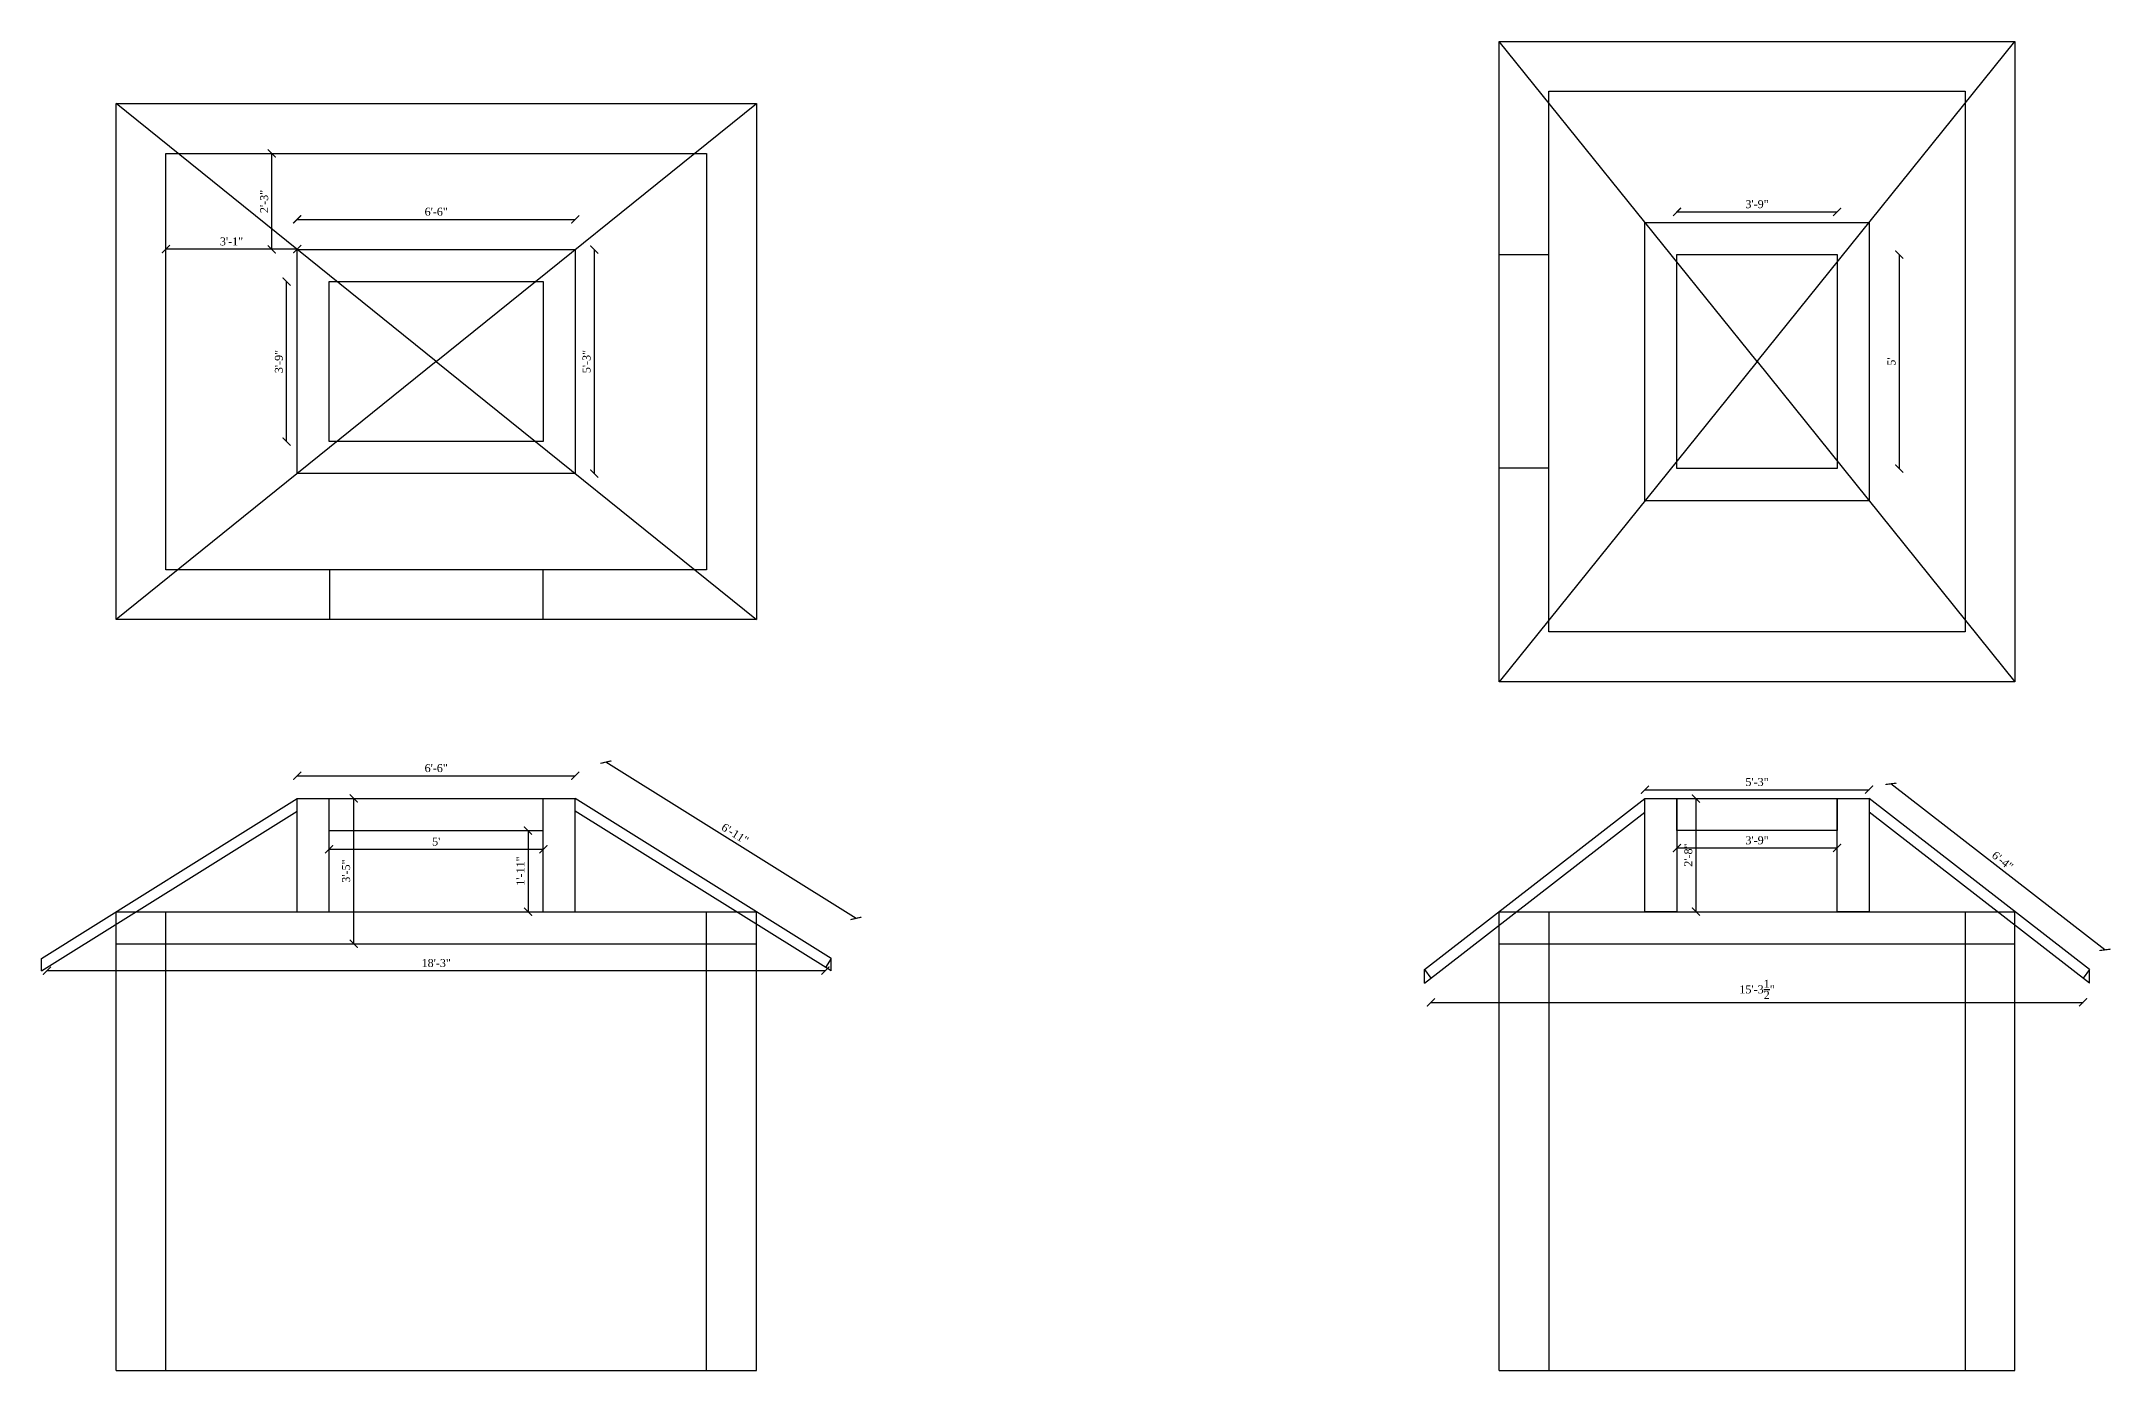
# Model space of a CAD drawing. Header units: inches. Extents: x 58262 to 68316, y -6134 to -3260.
# Drawn here: x 65824 to 66405, y -6133 to -5760 of the extents above; entities that cross this region are included whole.
import ezdxf

# ---------------------------------------------------------------- set-up
doc = ezdxf.new("R2010")
doc.units = ezdxf.units.IN
doc.header["$MEASUREMENT"] = 0
doc.layers.add('ELEVATION', color=6, linetype='Continuous', lineweight=30)
doc.styles.get("Standard").update_dxf_attribs({"font": 'times.ttf'})
doc.dimstyles.get("Standard").update_dxf_attribs({"dimtxt": 2.25, "dimasz": 2.25, "dimexe": 0.18, "dimexo": 0.0625, "dimgap": 1, "dimtad": 1, "dimdec": 1, "dimzin": 0, "dimdsep": 46, "dimlunit": 4, "dimtxsty": 'Standard', "dimblk": 'ARCHTICK', "dimcen": 0.09, "dimse1": 1, "dimse2": 1, "dimadec": 0, "dimazin": 0, "dimtfac": 1, "dimtdec": 1, "dimtofl": 0, "dimtmove": 0, "dimatfit": 3, "dimldrblk": 'ARCHTICK', "dimfxl": 1, "dimtolj": 1, "dimtzin": 0, "dimarcsym": 0})

# ---------------------------------------------------------------- blocks, each defined once
blk = doc.blocks.new('_ArchTick')
at = {"color": 0, "linetype": 'ByBlock', "const_width": 0.15}
blk.add_lwpolyline([(-0.5, -0.5), (0.5, 0.5)], dxfattribs=at)
blk = doc.blocks.new('*D960')
at = {"layer": 'Defpoints', "color": 0, "transparency": 16777216}
for p in [(65973.69, -5809.6), (65895.48, -5827.07), (65973.69, -5827.07)]:
    blk.add_point(p, dxfattribs=at)
at = {"layer": 'ELEVATION', "color": 0, "lineweight": -2, "transparency": 16777216}
blk.add_line((65895.48, -5809.6), (65973.69, -5809.6), dxfattribs=at)
at = {"layer": 'ELEVATION', "color": 0, "lineweight": -2, "transparency": 16777216, "xscale": 2.25, "yscale": 2.25, "zscale": 2.25, "rotation": 180}
blk.add_blockref('_ArchTick', (65895.48, -5809.6), dxfattribs=at)
at = {"layer": 'ELEVATION', "color": 0, "lineweight": -2, "transparency": 16777216, "xscale": 2.25, "yscale": 2.25, "zscale": 2.25}
blk.add_blockref('_ArchTick', (65973.69, -5809.6), dxfattribs=at)
at = {"layer": 'ELEVATION', "color": 0, "transparency": 16777216, "insert": (65934.58, -5807.46), "char_height": 2.25, "attachment_point": 5}
blk.add_mtext('\\A1;6\'-6"', dxfattribs=at)
blk = doc.blocks.new('*D962')
at = {"layer": 'Defpoints', "color": 0, "transparency": 16777216}
for p in [(65892.5, -5827.07), (65904.48, -5827.07), (65904.48, -5872.07)]:
    blk.add_point(p, dxfattribs=at)
at = {"layer": 'ELEVATION', "color": 0, "lineweight": -2, "transparency": 16777216}
blk.add_line((65892.5, -5872.07), (65892.5, -5827.07), dxfattribs=at)
at = {"layer": 'ELEVATION', "color": 0, "lineweight": -2, "transparency": 16777216, "xscale": 2.25, "yscale": 2.25, "zscale": 2.25}
for p, rotation in [((65892.5, -5827.07), 90), ((65892.5, -5872.07), 270)]:
    blk.add_blockref('_ArchTick', p, dxfattribs=dict(at, rotation=rotation))
at = {"layer": 'ELEVATION', "color": 0, "transparency": 16777216, "insert": (65890.36, -5849.57), "char_height": 2.25, "attachment_point": 5, "rotation": 90}
blk.add_mtext('\\A1;3\'-9"', dxfattribs=at)
blk = doc.blocks.new('*D969')
at = {"layer": 'Defpoints', "color": 0, "transparency": 16777216}
for p in [(65895.48, -5972.39), (65911.4, -5972.39), (65895.48, -6013.2)]:
    blk.add_point(p, dxfattribs=at)
at = {"layer": 'ELEVATION', "color": 0, "lineweight": -2, "transparency": 16777216}
blk.add_line((65911.4, -6013.2), (65911.4, -5972.39), dxfattribs=at)
at = {"layer": 'ELEVATION', "color": 0, "lineweight": -2, "transparency": 16777216, "xscale": 2.25, "yscale": 2.25, "zscale": 2.25}
for p, rotation in [((65911.4, -5972.39), 90), ((65911.4, -6013.2), 270)]:
    blk.add_blockref('_ArchTick', p, dxfattribs=dict(at, rotation=rotation))
at = {"layer": 'ELEVATION', "color": 0, "transparency": 16777216, "insert": (65909.26, -5992.79), "char_height": 2.25, "attachment_point": 5, "rotation": 90}
blk.add_mtext('\\A1;3\'-5"', dxfattribs=at)
blk = doc.blocks.new('*D963')
at = {"layer": 'Defpoints', "color": 0, "transparency": 16777216}
for p in [(65904.48, -5981.39), (65964.69, -5981.39), (65964.69, -5986.66)]:
    blk.add_point(p, dxfattribs=at)
at = {"layer": 'ELEVATION', "color": 0, "lineweight": -2, "transparency": 16777216}
blk.add_line((65904.48, -5986.66), (65964.69, -5986.66), dxfattribs=at)
at = {"layer": 'ELEVATION', "color": 0, "lineweight": -2, "transparency": 16777216, "xscale": 2.25, "yscale": 2.25, "zscale": 2.25, "rotation": 180}
blk.add_blockref('_ArchTick', (65904.48, -5986.66), dxfattribs=at)
at = {"layer": 'ELEVATION', "color": 0, "lineweight": -2, "transparency": 16777216, "xscale": 2.25, "yscale": 2.25, "zscale": 2.25}
blk.add_blockref('_ArchTick', (65964.69, -5986.66), dxfattribs=at)
at = {"layer": 'ELEVATION', "color": 0, "transparency": 16777216, "insert": (65934.58, -5984.51), "char_height": 2.25, "attachment_point": 5}
blk.add_mtext("\\A1;5'", dxfattribs=at)
blk = doc.blocks.new('*D964')
at = {"layer": 'Defpoints', "color": 0, "transparency": 16777216}
for p in [(66328.39, -5819.47), (66328.39, -5879.67), (66345.86, -5879.67)]:
    blk.add_point(p, dxfattribs=at)
at = {"layer": 'ELEVATION', "color": 0, "lineweight": -2, "transparency": 16777216}
blk.add_line((66345.86, -5819.47), (66345.86, -5879.67), dxfattribs=at)
at = {"layer": 'ELEVATION', "color": 0, "lineweight": -2, "transparency": 16777216, "xscale": 2.25, "yscale": 2.25, "zscale": 2.25}
for p, rotation in [((66345.86, -5819.47), 90), ((66345.86, -5879.67), 270)]:
    blk.add_blockref('_ArchTick', p, dxfattribs=dict(at, rotation=rotation))
at = {"layer": 'ELEVATION', "color": 0, "transparency": 16777216, "insert": (66343.71, -5849.57), "char_height": 2.25, "attachment_point": 5, "rotation": 90}
blk.add_mtext("\\A1;5'", dxfattribs=at)
blk = doc.blocks.new('*D965')
at = {"layer": 'Defpoints', "color": 0, "transparency": 16777216}
for p in [(66328.39, -5807.49), (66283.39, -5819.47), (66328.39, -5819.47)]:
    blk.add_point(p, dxfattribs=at)
at = {"layer": 'ELEVATION', "color": 0, "lineweight": -2, "transparency": 16777216}
blk.add_line((66283.39, -5807.49), (66328.39, -5807.49), dxfattribs=at)
at = {"layer": 'ELEVATION', "color": 0, "lineweight": -2, "transparency": 16777216, "xscale": 2.25, "yscale": 2.25, "zscale": 2.25, "rotation": 180}
blk.add_blockref('_ArchTick', (66283.39, -5807.49), dxfattribs=at)
at = {"layer": 'ELEVATION', "color": 0, "lineweight": -2, "transparency": 16777216, "xscale": 2.25, "yscale": 2.25, "zscale": 2.25}
blk.add_blockref('_ArchTick', (66328.39, -5807.49), dxfattribs=at)
at = {"layer": 'ELEVATION', "color": 0, "transparency": 16777216, "insert": (66305.89, -5805.34), "char_height": 2.25, "attachment_point": 5}
blk.add_mtext('\\A1;3\'-9"', dxfattribs=at)
blk = doc.blocks.new('*D966')
at = {"layer": 'Defpoints', "color": 0, "transparency": 16777216}
for p in [(65973.69, -5818.07), (65973.69, -5881.07), (65979, -5881.07)]:
    blk.add_point(p, dxfattribs=at)
at = {"layer": 'ELEVATION', "color": 0, "lineweight": -2, "transparency": 16777216}
blk.add_line((65979, -5818.07), (65979, -5881.07), dxfattribs=at)
at = {"layer": 'ELEVATION', "color": 0, "lineweight": -2, "transparency": 16777216, "xscale": 2.25, "yscale": 2.25, "zscale": 2.25}
for p, rotation in [((65979, -5818.07), 90), ((65979, -5881.07), 270)]:
    blk.add_blockref('_ArchTick', p, dxfattribs=dict(at, rotation=rotation))
at = {"layer": 'ELEVATION', "color": 0, "transparency": 16777216, "insert": (65976.85, -5849.57), "char_height": 2.25, "attachment_point": 5, "rotation": 90}
blk.add_mtext('\\A1;5\'-3"', dxfattribs=at)
blk = doc.blocks.new('*D967')
at = {"layer": 'Defpoints', "color": 0, "transparency": 16777216}
for p in [(65888.36, -5791.07), (65895.48, -5791.07), (65895.48, -5818.07)]:
    blk.add_point(p, dxfattribs=at)
at = {"layer": 'ELEVATION', "color": 0, "lineweight": -2, "transparency": 16777216}
blk.add_line((65888.36, -5818.07), (65888.36, -5791.07), dxfattribs=at)
at = {"layer": 'ELEVATION', "color": 0, "lineweight": -2, "transparency": 16777216, "xscale": 2.25, "yscale": 2.25, "zscale": 2.25}
for p, rotation in [((65888.36, -5791.07), 90), ((65888.36, -5818.07), 270)]:
    blk.add_blockref('_ArchTick', p, dxfattribs=dict(at, rotation=rotation))
at = {"layer": 'ELEVATION', "color": 0, "transparency": 16777216, "insert": (65886.22, -5804.57), "char_height": 2.25, "attachment_point": 5, "rotation": 90}
blk.add_mtext('\\A1;2\'-3"', dxfattribs=at)
blk = doc.blocks.new('*D968')
at = {"layer": 'Defpoints', "color": 0, "transparency": 16777216}
for p in [(65858.58, -5817.96), (65858.58, -5818.07), (65895.48, -5818.07)]:
    blk.add_point(p, dxfattribs=at)
at = {"layer": 'ELEVATION', "color": 0, "lineweight": -2, "transparency": 16777216}
blk.add_line((65895.48, -5817.96), (65858.58, -5817.96), dxfattribs=at)
at = {"layer": 'ELEVATION', "color": 0, "lineweight": -2, "transparency": 16777216, "xscale": 2.25, "yscale": 2.25, "zscale": 2.25, "rotation": 180}
blk.add_blockref('_ArchTick', (65858.58, -5817.96), dxfattribs=at)
at = {"layer": 'ELEVATION', "color": 0, "lineweight": -2, "transparency": 16777216, "xscale": 2.25, "yscale": 2.25, "zscale": 2.25}
blk.add_blockref('_ArchTick', (65895.48, -5817.96), dxfattribs=at)
at = {"layer": 'ELEVATION', "color": 0, "transparency": 16777216, "insert": (65877.03, -5815.81), "char_height": 2.25, "attachment_point": 5}
blk.add_mtext('\\A1;3\'-1"', dxfattribs=at)
blk = doc.blocks.new('*D972')
at = {"layer": 'Defpoints', "color": 0, "transparency": 16777216}
for p in [(65982.3, -5962.15), (65973.69, -5975.93), (66043.99, -6019.86)]:
    blk.add_point(p, dxfattribs=at)
at = {"layer": 'ELEVATION', "color": 0, "lineweight": -2, "transparency": 16777216}
blk.add_line((66052.6, -6006.08), (65982.3, -5962.15), dxfattribs=at)
at = {"layer": 'ELEVATION', "color": 0, "lineweight": -2, "transparency": 16777216, "xscale": 2.25, "yscale": 2.25, "zscale": 2.25}
for p, rotation in [((65982.3, -5962.15), 148.0000000000057), ((66052.6, -6006.08), 328.0000000000057)]:
    blk.add_blockref('_ArchTick', p, dxfattribs=dict(at, rotation=rotation))
at = {"layer": 'ELEVATION', "color": 0, "transparency": 16777216, "insert": (66018.59, -5982.3), "char_height": 2.25, "attachment_point": 5, "rotation": 328}
blk.add_mtext('\\A1;6\'-11"', dxfattribs=at)
blk = doc.blocks.new('*D973')
at = {"layer": 'Defpoints', "color": 0, "transparency": 16777216}
for p in [(66343.53, -5968.26), (66337.39, -5976.19), (66397.55, -6022.86)]:
    blk.add_point(p, dxfattribs=at)
at = {"layer": 'ELEVATION', "color": 0, "lineweight": -2, "transparency": 16777216}
blk.add_line((66403.7, -6014.93), (66343.53, -5968.26), dxfattribs=at)
at = {"layer": 'ELEVATION', "color": 0, "lineweight": -2, "transparency": 16777216, "xscale": 2.25, "yscale": 2.25, "zscale": 2.25}
for p, rotation in [((66343.53, -5968.26), 142.199271178897), ((66403.7, -6014.93), 322.199271178897)]:
    blk.add_blockref('_ArchTick', p, dxfattribs=dict(at, rotation=rotation))
at = {"layer": 'ELEVATION', "color": 0, "transparency": 16777216, "insert": (66374.93, -5989.9), "char_height": 2.25, "attachment_point": 5, "rotation": 322.19927}
blk.add_mtext('\\A1;6\'-4"', dxfattribs=at)
blk = doc.blocks.new('*D974')
at = {"layer": 'Defpoints', "color": 0, "transparency": 16777216}
for p in [(66283.39, -5981.39), (66328.39, -5981.39), (66283.39, -5986.3)]:
    blk.add_point(p, dxfattribs=at)
at = {"layer": 'ELEVATION', "color": 0, "lineweight": -2, "transparency": 16777216}
blk.add_line((66328.39, -5986.3), (66283.39, -5986.3), dxfattribs=at)
at = {"layer": 'ELEVATION', "color": 0, "lineweight": -2, "transparency": 16777216, "xscale": 2.25, "yscale": 2.25, "zscale": 2.25, "rotation": 180}
blk.add_blockref('_ArchTick', (66283.39, -5986.3), dxfattribs=at)
at = {"layer": 'ELEVATION', "color": 0, "lineweight": -2, "transparency": 16777216, "xscale": 2.25, "yscale": 2.25, "zscale": 2.25}
blk.add_blockref('_ArchTick', (66328.39, -5986.3), dxfattribs=at)
at = {"layer": 'ELEVATION', "color": 0, "transparency": 16777216, "insert": (66305.89, -5984.15), "char_height": 2.25, "attachment_point": 5}
blk.add_mtext('\\A1;3\'-9"', dxfattribs=at)
blk = doc.blocks.new('*D975')
at = {"layer": 'Defpoints', "color": 0, "transparency": 16777216}
for p in [(66283.39, -5972.39), (66283.39, -6004.2), (66288.71, -6004.2)]:
    blk.add_point(p, dxfattribs=at)
at = {"layer": 'ELEVATION', "color": 0, "lineweight": -2, "transparency": 16777216}
blk.add_line((66288.71, -5972.39), (66288.71, -6004.2), dxfattribs=at)
at = {"layer": 'ELEVATION', "color": 0, "lineweight": -2, "transparency": 16777216, "xscale": 2.25, "yscale": 2.25, "zscale": 2.25}
for p, rotation in [((66288.71, -5972.39), 90), ((66288.71, -6004.2), 270)]:
    blk.add_blockref('_ArchTick', p, dxfattribs=dict(at, rotation=rotation))
at = {"layer": 'ELEVATION', "color": 0, "transparency": 16777216, "insert": (66286.57, -5988.29), "char_height": 2.25, "attachment_point": 5, "rotation": 90}
blk.add_mtext('\\A1;2\'-8"', dxfattribs=at)
blk = doc.blocks.new('*D976')
at = {"layer": 'Defpoints', "color": 0, "transparency": 16777216}
for p in [(66214.23, -6022.86), (66397.55, -6022.86), (66397.55, -6029.68)]:
    blk.add_point(p, dxfattribs=at)
at = {"layer": 'ELEVATION', "color": 0, "lineweight": -2, "transparency": 16777216}
blk.add_line((66214.23, -6029.68), (66397.55, -6029.68), dxfattribs=at)
at = {"layer": 'ELEVATION', "color": 0, "lineweight": -2, "transparency": 16777216, "xscale": 2.25, "yscale": 2.25, "zscale": 2.25, "rotation": 180}
blk.add_blockref('_ArchTick', (66214.23, -6029.68), dxfattribs=at)
at = {"layer": 'ELEVATION', "color": 0, "lineweight": -2, "transparency": 16777216, "xscale": 2.25, "yscale": 2.25, "zscale": 2.25}
blk.add_blockref('_ArchTick', (66397.55, -6029.68), dxfattribs=at)
at = {"layer": 'ELEVATION', "color": 0, "transparency": 16777216, "insert": (66305.89, -6026.04), "char_height": 2.25, "attachment_point": 5}
blk.add_mtext('\\A1;15\'-3{\\H1x;\\S1/2;}"', dxfattribs=at)
blk = doc.blocks.new('*D961')
at = {"layer": 'Defpoints', "color": 0, "transparency": 16777216}
for p in [(66274.39, -5972.39), (66337.39, -5969.91), (66337.39, -5972.39)]:
    blk.add_point(p, dxfattribs=at)
at = {"layer": 'ELEVATION', "color": 0, "lineweight": -2, "transparency": 16777216}
blk.add_line((66274.39, -5969.91), (66337.39, -5969.91), dxfattribs=at)
at = {"layer": 'ELEVATION', "color": 0, "lineweight": -2, "transparency": 16777216, "xscale": 2.25, "yscale": 2.25, "zscale": 2.25, "rotation": 180}
blk.add_blockref('_ArchTick', (66274.39, -5969.91), dxfattribs=at)
at = {"layer": 'ELEVATION', "color": 0, "lineweight": -2, "transparency": 16777216, "xscale": 2.25, "yscale": 2.25, "zscale": 2.25}
blk.add_blockref('_ArchTick', (66337.39, -5969.91), dxfattribs=at)
at = {"layer": 'ELEVATION', "color": 0, "transparency": 16777216, "insert": (66305.89, -5967.76), "char_height": 2.25, "attachment_point": 5}
blk.add_mtext('\\A1;5\'-3"', dxfattribs=at)
blk = doc.blocks.new('*D970')
at = {"layer": 'Defpoints', "color": 0, "transparency": 16777216}
for p in [(65825.17, -6019.86), (66043.99, -6019.86), (65825.17, -6020.79)]:
    blk.add_point(p, dxfattribs=at)
at = {"layer": 'ELEVATION', "color": 0, "lineweight": -2, "transparency": 16777216}
blk.add_line((66043.99, -6020.79), (65825.17, -6020.79), dxfattribs=at)
at = {"layer": 'ELEVATION', "color": 0, "lineweight": -2, "transparency": 16777216, "xscale": 2.25, "yscale": 2.25, "zscale": 2.25, "rotation": 180}
blk.add_blockref('_ArchTick', (65825.17, -6020.79), dxfattribs=at)
at = {"layer": 'ELEVATION', "color": 0, "lineweight": -2, "transparency": 16777216, "xscale": 2.25, "yscale": 2.25, "zscale": 2.25}
blk.add_blockref('_ArchTick', (66043.99, -6020.79), dxfattribs=at)
at = {"layer": 'ELEVATION', "color": 0, "transparency": 16777216, "insert": (65934.58, -6018.65), "char_height": 2.25, "attachment_point": 5}
blk.add_mtext('\\A1;18\'-3"', dxfattribs=at)
blk = doc.blocks.new('*D971')
at = {"layer": 'Defpoints', "color": 0, "transparency": 16777216}
for p in [(65964.69, -5981.39), (65960.39, -6004.2), (65964.69, -6004.2)]:
    blk.add_point(p, dxfattribs=at)
at = {"layer": 'ELEVATION', "color": 0, "lineweight": -2, "transparency": 16777216}
blk.add_line((65960.39, -5981.39), (65960.39, -6004.2), dxfattribs=at)
at = {"layer": 'ELEVATION', "color": 0, "lineweight": -2, "transparency": 16777216, "xscale": 2.25, "yscale": 2.25, "zscale": 2.25}
for p, rotation in [((65960.39, -5981.39), 90), ((65960.39, -6004.2), 270)]:
    blk.add_blockref('_ArchTick', p, dxfattribs=dict(at, rotation=rotation))
at = {"layer": 'ELEVATION', "color": 0, "transparency": 16777216, "insert": (65958.27, -5992.79), "char_height": 2.25, "attachment_point": 5, "rotation": 90}
blk.add_mtext('\\A1;1\'-11"', dxfattribs=at)
blk = doc.blocks.new('*D977')
at = {"layer": 'Defpoints', "color": 0, "transparency": 16777216}
for p in [(65973.69, -5965.99), (65895.48, -5972.39), (65973.69, -5972.39)]:
    blk.add_point(p, dxfattribs=at)
at = {"layer": 'ELEVATION', "color": 0, "lineweight": -2, "transparency": 16777216}
blk.add_line((65895.48, -5965.99), (65973.69, -5965.99), dxfattribs=at)
at = {"layer": 'ELEVATION', "color": 0, "lineweight": -2, "transparency": 16777216, "xscale": 2.25, "yscale": 2.25, "zscale": 2.25, "rotation": 180}
blk.add_blockref('_ArchTick', (65895.48, -5965.99), dxfattribs=at)
at = {"layer": 'ELEVATION', "color": 0, "lineweight": -2, "transparency": 16777216, "xscale": 2.25, "yscale": 2.25, "zscale": 2.25}
blk.add_blockref('_ArchTick', (65973.69, -5965.99), dxfattribs=at)
at = {"layer": 'ELEVATION', "color": 0, "transparency": 16777216, "insert": (65934.58, -5963.85), "char_height": 2.25, "attachment_point": 5}
blk.add_mtext('\\A1;6\'-6"', dxfattribs=at)

msp = doc.modelspace()

# ---------------------------------------------------------------- linework, layer by layer
at = {"layer": 'ELEVATION'}
for p, q in [((66305.89, -5849.57), (66233.39, -5759.57)), ((66305.89, -5849.57), (66378.39, -5759.57)), ((65934.58, -5849.57), (65844.58, -5777.07)), ((65934.58, -5849.57), (66024.58, -5777.07)), ((66274.39, -5888.67), (66274.39, -5810.47)), ((66274.39, -5810.47), (66337.39, -5810.47)), ((66337.39, -5810.47), (66337.39, -5888.67)), ((65895.48, -5881.07), (65895.48, -5818.07)), ((65895.48, -5818.07), (65973.69, -5818.07)), ((65973.69, -5818.07), (65973.69, -5881.07)), ((66247.39, -5819.57), (66233.39, -5819.57)), ((66283.39, -5879.67), (66283.39, -5819.47)), ((66283.39, -5819.47), (66328.39, -5819.47)), ((66328.39, -5819.47), (66328.39, -5879.67)), ((65904.48, -5872.07), (65904.48, -5827.07)), ((65904.48, -5827.07), (65964.69, -5827.07)), ((65964.69, -5827.07), (65964.69, -5872.07)), ((65934.58, -5849.57), (65844.58, -5922.07)), ((65934.58, -5849.57), (66024.58, -5922.07)), ((66305.89, -5849.57), (66233.39, -5939.57)), ((66305.89, -5849.57), (66378.39, -5939.57)), ((65964.69, -5872.07), (65904.48, -5872.07)), ((65973.69, -5881.07), (65895.48, -5881.07)), ((66247.39, -5879.57), (66233.39, -5879.57)), ((66328.39, -5879.67), (66283.39, -5879.67)), ((66337.39, -5888.67), (66274.39, -5888.67)), ((65904.58, -5908.07), (65904.58, -5922.07)), ((65964.58, -5908.07), (65964.58, -5922.07)), ((65823.58, -6017.32), (65895.48, -5972.39)), ((65895.48, -6004.2), (65895.48, -5972.39)), ((65895.48, -5972.39), (65904.48, -5972.39)), ((65904.48, -6004.2), (65904.48, -5972.39)), ((65904.48, -5972.39), (65964.69, -5972.39)), ((65964.69, -6004.2), (65964.69, -5972.39)), ((65964.69, -5972.39), (65973.69, -5972.39)), ((65973.69, -6004.2), (65973.69, -5972.39)), ((66045.58, -6017.32), (65973.69, -5972.39)), ((66212.39, -6020.49), (66274.39, -5972.39)), ((66399.39, -6020.49), (66337.39, -5972.39)), ((65823.58, -6020.86), (65895.48, -5975.93)), ((66045.58, -6020.86), (65973.69, -5975.93)), ((66212.39, -6024.28), (66274.39, -5976.19)), ((66399.39, -6024.28), (66337.39, -5976.19)), ((65904.48, -5981.39), (65964.69, -5981.39)), ((65844.58, -6004.2), (66024.58, -6004.2)), ((65844.58, -6133.2), (65844.58, -6004.2)), ((65858.58, -6133.2), (65858.58, -6004.2)), ((66010.58, -6133.2), (66010.58, -6004.2)), ((66024.58, -6133.2), (66024.58, -6004.2)), ((66233.39, -6133.2), (66233.39, -6004.2)), ((66233.39, -6004.2), (66378.39, -6004.2)), ((66247.39, -6004.2), (66247.39, -6133.2)), ((66364.39, -6004.2), (66364.39, -6133.2)), ((66378.39, -6133.2), (66378.39, -6004.2)), ((65844.58, -6013.2), (66024.58, -6013.2)), ((66233.39, -6013.2), (66378.39, -6013.2)), ((65823.58, -6020.86), (65823.58, -6017.32)), ((66045.58, -6017.32), (66043.99, -6019.86)), ((66045.58, -6020.86), (66045.58, -6017.32)), ((66212.39, -6024.28), (66212.39, -6020.49)), ((66212.39, -6020.49), (66214.23, -6022.86)), ((66399.39, -6020.49), (66397.55, -6022.86)), ((66399.39, -6024.28), (66399.39, -6020.49)), ((65844.58, -6133.2), (66024.58, -6133.2)), ((66233.39, -6133.2), (66378.39, -6133.2))]:
    msp.add_line(p, q, dxfattribs=at)
for points in [[(66233.39, -5939.57), (66233.39, -5759.57), (66378.39, -5759.57), (66378.39, -5939.57)], [(66247.39, -5925.57), (66247.39, -5773.57), (66364.39, -5773.57), (66364.39, -5925.57)], [(66024.58, -5922.07), (65844.58, -5922.07), (65844.58, -5777.07), (66024.58, -5777.07)], [(66010.58, -5908.07), (65858.58, -5908.07), (65858.58, -5791.07), (66010.58, -5791.07)], [(66274.39, -5972.39), (66283.39, -5972.39), (66283.39, -6004.2), (66274.39, -6004.2)], [(66283.39, -5972.39), (66328.39, -5972.39), (66328.39, -5981.39), (66283.39, -5981.39)], [(66328.39, -5972.39), (66337.39, -5972.39), (66337.39, -6004.2), (66328.39, -6004.2)]]:
    msp.add_lwpolyline(points, close=True, dxfattribs=at)

# ---------------------------------------------------------------- dimensions: what is measured, and where the dimension line sits
for base, p1, p2, angle, picture, middle in [((65888.36, -5791.07), (65895.48, -5818.07), (65895.48, -5791.07), 90, '*D967', (65886.22, -5804.57)), ((65979, -5881.07), (65973.69, -5818.07), (65973.69, -5881.07), 90, '*D966', (65976.85, -5849.57)), ((66345.86, -5879.67), (66328.39, -5819.47), (66328.39, -5879.67), 270, '*D964', (66343.71, -5849.57)), ((65892.5, -5827.07), (65904.48, -5872.07), (65904.48, -5827.07), 90, '*D962', (65890.36, -5849.57)), ((65911.4, -5972.39), (65895.48, -6013.2), (65895.48, -5972.39), 90, '*D969', (65909.26, -5992.79)), ((66288.71, -6004.2), (66283.39, -5972.39), (66283.39, -6004.2), 90, '*D975', (66286.57, -5988.29)), ((65960.39, -6004.2), (65964.69, -5981.39), (65964.69, -6004.2), 90, '*D971', (65958.27, -5992.79))]:
    dim = msp.add_linear_dim(base=base, p1=p1, p2=p2, angle=angle, dimstyle='Standard', dxfattribs=at)
    dim.commit()
    dim.dimension.update_dxf_attribs({"geometry": picture, "text_midpoint": middle})
for base, p1, p2, picture, middle in [((66328.39, -5807.49), (66283.39, -5819.47), (66328.39, -5819.47), '*D965', (66305.89, -5805.34)), ((65973.69, -5809.6), (65895.48, -5827.07), (65973.69, -5827.07), '*D960', (65934.58, -5807.46)), ((65858.58, -5817.96), (65895.48, -5818.07), (65858.58, -5818.07), '*D968', (65877.03, -5815.81)), ((65973.69, -5965.99), (65895.48, -5972.39), (65973.69, -5972.39), '*D977', (65934.58, -5963.85)), ((66337.39, -5969.91), (66274.39, -5972.39), (66337.39, -5972.39), '*D961', (66305.89, -5967.76)), ((65964.69, -5986.66), (65904.48, -5981.39), (65964.69, -5981.39), '*D963', (65934.58, -5984.51)), ((66283.39, -5986.3), (66328.39, -5981.39), (66283.39, -5981.39), '*D974', (66305.89, -5984.15)), ((65825.17, -6020.79), (66043.99, -6019.86), (65825.17, -6019.86), '*D970', (65934.58, -6018.65)), ((66397.55, -6029.68), (66214.23, -6022.86), (66397.55, -6022.86), '*D976', (66305.89, -6026.04))]:
    dim = msp.add_linear_dim(base=base, p1=p1, p2=p2, dimstyle='Standard', dxfattribs=at)
    dim.commit()
    dim.dimension.update_dxf_attribs({"geometry": picture, "text_midpoint": middle})
for p1, p2, distance, picture, middle in [((66043.99, -6019.86), (65973.69, -5975.93), -16.25, '*D972', (66018.59, -5982.3)), ((66397.55, -6022.86), (66337.39, -5976.19), -10.03, '*D973', (66374.93, -5989.9))]:
    dim = msp.add_aligned_dim(p1=p1, p2=p2, distance=distance, dimstyle='Standard', dxfattribs=at)
    dim.commit()
    dim.dimension.update_dxf_attribs({"geometry": picture, "text_midpoint": middle})

doc.saveas('drawing.dxf')
